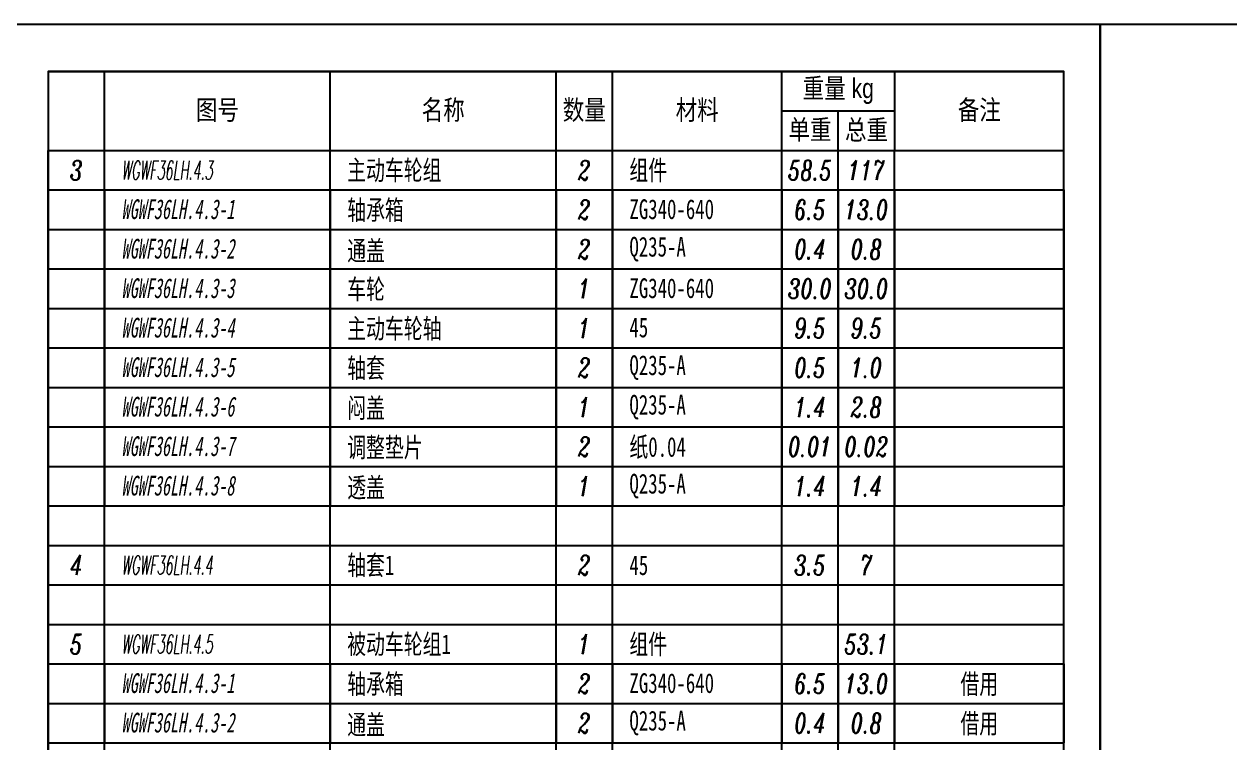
# Model space of a CAD drawing. Header units: millimetres. Extents: x 1029685 to 2160558, y -612394 to -232818.
# Drawn here: x 1033003 to 1035994, y -234601 to -232818 of the extents above; entities that cross this region are included whole.
import ezdxf
from ezdxf.enums import TextEntityAlignment as Align

# ---------------------------------------------------------------- set-up
doc = ezdxf.new("R2010")
doc.units = ezdxf.units.MM
doc.header["$LTSCALE"] = 5
doc.layers.add('$TD_AUDIT_GENERATED_(71C18)', color=4, linetype='Continuous')
doc.layers.add('$TD_AUDIT_GENERATED_(71C19)', color=3, linetype='Continuous')
doc.styles.add('$TD_AUDIT_GENERATED_(71C1D)', font='italic.shx', dxfattribs={"width": 0.7})
doc.styles.add('$TD_AUDIT_GENERATED_(71C1E)', font='', dxfattribs={"width": 0.7, "oblique": 10})
doc.styles.add('CHINESE-3', font='', dxfattribs={"width": 0.8})
doc.styles.get('$TD_AUDIT_GENERATED_(71C1E)').set_extended_font_data('SimSun')
doc.styles.get('CHINESE-3').set_extended_font_data('SimSun')

# ---------------------------------------------------------------- blocks, each defined once
blk = doc.blocks.new('44')
at = {"layer": '$TD_AUDIT_GENERATED_(71C18)'}
for p, q in [((658445.7, -179696.7), (662045.7, -179696.7)), ((658445.7, -179696.7), (658445.7, -179976.7)), ((658645.7, -179976.7), (658645.7, -179696.7)), ((659445.7, -179976.7), (659445.7, -179696.7)), ((660245.7, -179976.7), (660245.7, -179696.7)), ((660445.7, -179976.7), (660445.7, -179696.7)), ((661045.7, -179976.7), (661045.7, -179696.7)), ((661445.7, -179976.7), (661445.7, -179696.7)), ((661045.7, -179836.7), (661445.7, -179836.7)), ((661245.7, -179976.7), (661245.7, -179836.7)), ((658445.7, -179976.7), (662045.7, -179976.7))]:
    blk.add_line(p, q, dxfattribs=at)
at = {"layer": '$TD_AUDIT_GENERATED_(71C18)', "char_height": 70, "width": 800, "attachment_point": 5, "style": 'CHINESE-3'}
for s, insert in [('{\\fￋￎￌﾣﾤ|b0|i0|c134|p2;\\M+5D6D8\\M+5C1BF kg}', (661245.7, -179766.7)), ('{\\fￋￎￌﾣﾤ|b0|i0|c134|p2;\\M+5CDBC\\M+5BAC5}', (659045.7, -179836.7)), ('{\\fￋￎￌﾣﾤ|b0|i0|c134|p2;\\M+5C3FB\\M+5B3C6}', (659845.7, -179836.7)), ('{\\fￋￎￌﾣﾤ|b0|i0|c134|p2;\\M+5CAFD\\M+5C1BF}', (660345.7, -179836.7)), ('{\\fￋￎￌﾣﾤ|b0|i0|c134|p2;\\M+5B2C4\\M+5C1CF}', (660745.7, -179836.7)), ('{\\fￋￎￌﾣﾤ|b0|i0|c134|p2;\\M+5B1B8\\M+5D7A2}', (661745.7, -179836.7)), ('{\\fￋￎￌﾣﾤ|b0|i0|c134|p2;\\M+5B5A5\\M+5D6D8}', (661145.7, -179906.7)), ('{\\fￋￎￌﾣﾤ|b0|i0|c134|p2;\\M+5D7DC\\M+5D6D8}', (661345.7, -179906.7))]:
    blk.add_mtext(s, dxfattribs=dict(at, insert=insert))
blk = doc.blocks.new('$TD_AUDIT_GENERATED_(78FD5)')
for p, q in [((0, 7), (180, 7)), ((0, 0), (0, 7)), ((10, 0), (10, 7)), ((50, 0), (50, 7)), ((90, 0), (90, 7)), ((100, 0), (100, 7)), ((130, 0), (130, 7)), ((140, 0), (140, 7)), ((150, 0), (150, 7)), ((180, 0), (180, 7)), ((0, 0), (180, 0))]:
    blk.add_line(p, q)
at = {"width": 0.7, "flags": 8}
for tag, style, p in [('1', '$TD_AUDIT_GENERATED_(71C1D)', (5, 3.5)), ('4', '$TD_AUDIT_GENERATED_(71C1D)', (95, 3.5)), ('6', '$TD_AUDIT_GENERATED_(71C1D)', (135, 3.5)), ('7', '$TD_AUDIT_GENERATED_(71C1D)', (145, 3.5)), ('8', '$TD_AUDIT_GENERATED_(71C1E)', (165, 3.5))]:
    blk.add_attdef(tag, text='', height=3.5, dxfattribs=dict(at, style=style)).set_placement(p, align=Align.MIDDLE_CENTER)
at = {"color": 141, "flags": 8}
for tag, style, width, p in [('2', '$TD_AUDIT_GENERATED_(71C1D)', 0.6, (13, 3.5)), ('3', '$TD_AUDIT_GENERATED_(71C1E)', 0.7, (53, 3.5)), ('5', '$TD_AUDIT_GENERATED_(71C1D)', 0.7, (103, 3.5))]:
    blk.add_attdef(tag, text='', height=3.5, dxfattribs=dict(at, style=style, width=width)).set_placement(p, align=Align.MIDDLE_LEFT)

msp = doc.modelspace()

# ---------------------------------------------------------------- linework, layer by layer
at = {"layer": '$TD_AUDIT_GENERATED_(71C18)'}
msp.add_line((1033062.7, -233131.4), (1035582.7, -233131.4), dxfattribs=at)
for points in [[(1035672.6, -237051.4), (1032678.9, -237051.4), (1032678.9, -232817.8), (1035672.6, -232817.8)], [(1038666.4, -237051.4), (1035672.6, -237051.4), (1035672.6, -232817.8), (1038666.4, -232817.8)], [(1033062.7, -236953.4), (1035582.7, -236953.4), (1035582.7, -232935.4), (1033062.7, -232935.4), (1033062.7, -236953.4)]]:
    msp.add_lwpolyline(points, close=True, dxfattribs=at)

# ---------------------------------------------------------------- block references
for name, p, xscale, yscale, zscale in [('44', (572150.8, -107147.7), 0.7000000000698492, 0.7000000000698492, 0.7000000000698492), ('$TD_AUDIT_GENERATED_(78FD5)', (1033062.7, -233229.4), 14, 14, 14), ('$TD_AUDIT_GENERATED_(78FD5)', (1033062.7, -233327.4), 14, 14, 14), ('$TD_AUDIT_GENERATED_(78FD5)', (1033062.7, -233425.4), 14, 14, 14), ('$TD_AUDIT_GENERATED_(78FD5)', (1033062.7, -233523.4), 14, 14, 14), ('$TD_AUDIT_GENERATED_(78FD5)', (1033062.7, -233621.4), 14, 14, 14), ('$TD_AUDIT_GENERATED_(78FD5)', (1033062.7, -233719.4), 14, 14, 14), ('$TD_AUDIT_GENERATED_(78FD5)', (1033062.7, -233817.4), 14, 14, 14), ('$TD_AUDIT_GENERATED_(78FD5)', (1033062.7, -233915.4), 14, 14, 14), ('$TD_AUDIT_GENERATED_(78FD5)', (1033062.7, -234013.4), 14, 14, 14), ('$TD_AUDIT_GENERATED_(78FD5)', (1033062.7, -234111.4), 14, 14, 14), ('$TD_AUDIT_GENERATED_(78FD5)', (1033062.7, -234209.4), 14, 14, 14), ('$TD_AUDIT_GENERATED_(78FD5)', (1033062.7, -234307.4), 14, 14, 14), ('$TD_AUDIT_GENERATED_(78FD5)', (1033062.7, -234405.4), 14, 14, 14), ('$TD_AUDIT_GENERATED_(78FD5)', (1033062.7, -234503.4), 14, 14, 14), ('$TD_AUDIT_GENERATED_(78FD5)', (1033062.7, -234601.4), 14, 14, 14), ('$TD_AUDIT_GENERATED_(78FD5)', (1033062.7, -234699.4), 14, 14, 14)]:
    msp.add_blockref(name, p, dxfattribs=dict(at, xscale=xscale, yscale=yscale, zscale=zscale))
ref = msp.add_blockref('$TD_AUDIT_GENERATED_(78FD5)', (1033062.7, -233229.4), dxfattribs=dict(at, xscale=14.00000000000001, yscale=14.00000000000001, zscale=14.00000000000001))
ref.add_attrib('1', '3', dxfattribs={"layer": '0', "height": 49, "style": '$TD_AUDIT_GENERATED_(71C1D)', "width": 0.7, "flags": 8}).set_placement((1033132.7, -233180.4), align=Align.MIDDLE_CENTER)
ref.add_attrib('2', 'WGWF36LH.4.3', dxfattribs={"layer": '0', "color": 141, "height": 46.667, "style": '$TD_AUDIT_GENERATED_(71C1D)', "width": 0.5, "flags": 8}).set_placement((1033244.7, -233180.4), align=Align.MIDDLE_LEFT)
ref.add_attrib('3', '主动车轮组', dxfattribs={"layer": '0', "color": 141, "height": 49, "style": '$TD_AUDIT_GENERATED_(71C1E)', "width": 0.7, "flags": 8}).set_placement((1033804.7, -233180.4), align=Align.MIDDLE_LEFT)
ref.add_attrib('4', '2', dxfattribs={"layer": '0', "height": 49, "style": '$TD_AUDIT_GENERATED_(71C1D)', "width": 0.7, "flags": 8}).set_placement((1034392.7, -233180.4), align=Align.MIDDLE_CENTER)
ref.add_attrib('5', '组件', dxfattribs={"layer": '0', "color": 141, "height": 49, "style": '$TD_AUDIT_GENERATED_(71C1E)', "width": 0.7, "flags": 8}).set_placement((1034504.7, -233180.4), align=Align.MIDDLE_LEFT)
ref.add_attrib('6', '58.5', dxfattribs={"layer": '0', "height": 49, "style": '$TD_AUDIT_GENERATED_(71C1D)', "width": 0.7, "flags": 8}).set_placement((1034952.7, -233180.4), align=Align.MIDDLE_CENTER)
ref.add_attrib('7', '117', dxfattribs={"layer": '0', "height": 49, "style": '$TD_AUDIT_GENERATED_(71C1D)', "width": 0.7, "flags": 8}).set_placement((1035092.7, -233180.4), align=Align.MIDDLE_CENTER)
ref = msp.add_blockref('$TD_AUDIT_GENERATED_(78FD5)', (1033062.7, -234209.4), dxfattribs=dict(at, xscale=14.00000000000001, yscale=14.00000000000001, zscale=14.00000000000001))
ref.add_attrib('1', '4', dxfattribs={"layer": '0', "height": 49, "style": '$TD_AUDIT_GENERATED_(71C1D)', "width": 0.7, "flags": 8}).set_placement((1033132.7, -234160.4), align=Align.MIDDLE_CENTER)
ref.add_attrib('2', 'WGWF36LH.4.4', dxfattribs={"layer": '0', "color": 141, "height": 46.667, "style": '$TD_AUDIT_GENERATED_(71C1D)', "width": 0.5, "flags": 8}).set_placement((1033244.7, -234160.4), align=Align.MIDDLE_LEFT)
ref.add_attrib('3', '轴套1', dxfattribs={"layer": '0', "color": 141, "height": 49, "style": '$TD_AUDIT_GENERATED_(71C1E)', "width": 0.7, "flags": 8}).set_placement((1033804.7, -234160.4), align=Align.MIDDLE_LEFT)
ref.add_attrib('4', '2', dxfattribs={"layer": '0', "height": 49, "style": '$TD_AUDIT_GENERATED_(71C1D)', "width": 0.7, "flags": 8}).set_placement((1034392.7, -234160.4), align=Align.MIDDLE_CENTER)
ref.add_attrib('5', '45', dxfattribs={"layer": '0', "color": 141, "height": 49, "style": '$TD_AUDIT_GENERATED_(71C1E)', "width": 0.7, "flags": 8}).set_placement((1034504.7, -234160.4), align=Align.MIDDLE_LEFT)
ref.add_attrib('6', '3.5', dxfattribs={"layer": '0', "height": 49, "style": '$TD_AUDIT_GENERATED_(71C1D)', "width": 0.7, "flags": 8}).set_placement((1034952.7, -234160.4), align=Align.MIDDLE_CENTER)
ref.add_attrib('7', '7', dxfattribs={"layer": '0', "height": 49, "style": '$TD_AUDIT_GENERATED_(71C1D)', "width": 0.7, "flags": 8}).set_placement((1035092.7, -234160.4), align=Align.MIDDLE_CENTER)
ref = msp.add_blockref('$TD_AUDIT_GENERATED_(78FD5)', (1033062.7, -234405.4), dxfattribs=dict(at, xscale=14.00000000000001, yscale=14.00000000000001, zscale=14.00000000000001))
ref.add_attrib('1', '5', dxfattribs={"layer": '0', "height": 49, "style": '$TD_AUDIT_GENERATED_(71C1D)', "width": 0.7, "flags": 8}).set_placement((1033132.7, -234356.4), align=Align.MIDDLE_CENTER)
ref.add_attrib('2', 'WGWF36LH.4.5', dxfattribs={"layer": '0', "color": 141, "height": 46.667, "style": '$TD_AUDIT_GENERATED_(71C1D)', "width": 0.5, "flags": 8}).set_placement((1033244.7, -234356.4), align=Align.MIDDLE_LEFT)
ref.add_attrib('3', '被动车轮组1', dxfattribs={"layer": '0', "color": 141, "height": 49, "style": '$TD_AUDIT_GENERATED_(71C1E)', "width": 0.7, "flags": 8}).set_placement((1033804.7, -234356.4), align=Align.MIDDLE_LEFT)
ref.add_attrib('4', '1', dxfattribs={"layer": '0', "height": 49, "style": '$TD_AUDIT_GENERATED_(71C1D)', "width": 0.7, "flags": 8}).set_placement((1034392.7, -234356.4), align=Align.MIDDLE_CENTER)
ref.add_attrib('5', '组件', dxfattribs={"layer": '0', "color": 141, "height": 49, "style": '$TD_AUDIT_GENERATED_(71C1E)', "width": 0.7, "flags": 8}).set_placement((1034504.7, -234356.4), align=Align.MIDDLE_LEFT)
ref.add_attrib('7', '53.1', dxfattribs={"layer": '0', "height": 49, "style": '$TD_AUDIT_GENERATED_(71C1D)', "width": 0.7, "flags": 8}).set_placement((1035092.7, -234356.4), align=Align.MIDDLE_CENTER)
at = {"layer": '$TD_AUDIT_GENERATED_(71C19)'}
ref = msp.add_blockref('$TD_AUDIT_GENERATED_(78FD5)', (1033062.7, -233229.4), dxfattribs=dict(at, xscale=-14, yscale=14, zscale=14, rotation=180))
ref.add_attrib('2', 'WGWF36LH.4.3-1', dxfattribs={"layer": '0', "color": 141, "height": 49, "style": '$TD_AUDIT_GENERATED_(71C1E)', "oblique": 10, "width": 0.6, "flags": 8}).set_placement((1033244.7, -233277.1), align=Align.MIDDLE_LEFT)
ref.add_attrib('3', '轴承箱', dxfattribs={"layer": '0', "color": 141, "height": 49, "style": '$TD_AUDIT_GENERATED_(71C1E)', "width": 0.7, "flags": 8}).set_placement((1033804.7, -233279.3), align=Align.MIDDLE_LEFT)
ref.add_attrib('4', '2', dxfattribs={"layer": '0', "height": 49, "style": '$TD_AUDIT_GENERATED_(71C1D)', "width": 0.7, "flags": 8}).set_placement((1034392.7, -233278.4), align=Align.MIDDLE_CENTER)
ref.add_attrib('5', 'ZG340-640', dxfattribs={"layer": '0', "color": 141, "height": 49, "style": '$TD_AUDIT_GENERATED_(71C1E)', "width": 0.7, "flags": 8}).set_placement((1034504.7, -233277.1), align=Align.MIDDLE_LEFT)
ref.add_attrib('6', '6.5', dxfattribs={"layer": '0', "height": 49, "style": '$TD_AUDIT_GENERATED_(71C1D)', "width": 0.7, "flags": 8}).set_placement((1034952.7, -233278.4), align=Align.MIDDLE_CENTER)
ref.add_attrib('7', '13.0', dxfattribs={"layer": '0', "height": 49, "style": '$TD_AUDIT_GENERATED_(71C1D)', "width": 0.7, "flags": 8}).set_placement((1035092.7, -233278.4), align=Align.MIDDLE_CENTER)
ref = msp.add_blockref('$TD_AUDIT_GENERATED_(78FD5)', (1033062.7, -233327.4), dxfattribs=dict(at, xscale=-14, yscale=14, zscale=14, rotation=180))
ref.add_attrib('2', 'WGWF36LH.4.3-2', dxfattribs={"layer": '0', "color": 141, "height": 49, "style": '$TD_AUDIT_GENERATED_(71C1E)', "oblique": 10, "width": 0.6, "flags": 8}).set_placement((1033244.7, -233375.1), align=Align.MIDDLE_LEFT)
ref.add_attrib('3', '通盖', dxfattribs={"layer": '0', "color": 141, "height": 49, "style": '$TD_AUDIT_GENERATED_(71C1E)', "width": 0.7, "flags": 8}).set_placement((1033804.7, -233380.2), align=Align.MIDDLE_LEFT)
ref.add_attrib('4', '2', dxfattribs={"layer": '0', "height": 49, "style": '$TD_AUDIT_GENERATED_(71C1D)', "width": 0.7, "flags": 8}).set_placement((1034392.7, -233376.4), align=Align.MIDDLE_CENTER)
ref.add_attrib('5', 'Q235-A', dxfattribs={"layer": '0', "color": 141, "height": 49, "style": '$TD_AUDIT_GENERATED_(71C1E)', "width": 0.7, "flags": 8}).set_placement((1034504.7, -233370.2), align=Align.MIDDLE_LEFT)
ref.add_attrib('6', '0.4', dxfattribs={"layer": '0', "height": 49, "style": '$TD_AUDIT_GENERATED_(71C1D)', "width": 0.7, "flags": 8}).set_placement((1034952.7, -233376.4), align=Align.MIDDLE_CENTER)
ref.add_attrib('7', '0.8', dxfattribs={"layer": '0', "height": 49, "style": '$TD_AUDIT_GENERATED_(71C1D)', "width": 0.7, "flags": 8}).set_placement((1035092.7, -233376.4), align=Align.MIDDLE_CENTER)
ref = msp.add_blockref('$TD_AUDIT_GENERATED_(78FD5)', (1033062.7, -233425.4), dxfattribs=dict(at, xscale=-14, yscale=14, zscale=14, rotation=180))
ref.add_attrib('2', 'WGWF36LH.4.3-3', dxfattribs={"layer": '0', "color": 141, "height": 49, "style": '$TD_AUDIT_GENERATED_(71C1E)', "oblique": 10, "width": 0.6, "flags": 8}).set_placement((1033244.7, -233473.1), align=Align.MIDDLE_LEFT)
ref.add_attrib('3', '车轮', dxfattribs={"layer": '0', "color": 141, "height": 49, "style": '$TD_AUDIT_GENERATED_(71C1E)', "width": 0.7, "flags": 8}).set_placement((1033804.7, -233475.5), align=Align.MIDDLE_LEFT)
ref.add_attrib('4', '1', dxfattribs={"layer": '0', "height": 49, "style": '$TD_AUDIT_GENERATED_(71C1D)', "width": 0.7, "flags": 8}).set_placement((1034392.7, -233474.4), align=Align.MIDDLE_CENTER)
ref.add_attrib('5', 'ZG340-640', dxfattribs={"layer": '0', "color": 141, "height": 49, "style": '$TD_AUDIT_GENERATED_(71C1E)', "width": 0.7, "flags": 8}).set_placement((1034504.7, -233473.1), align=Align.MIDDLE_LEFT)
ref.add_attrib('6', '30.0', dxfattribs={"layer": '0', "height": 49, "style": '$TD_AUDIT_GENERATED_(71C1D)', "width": 0.7, "flags": 8}).set_placement((1034952.7, -233474.4), align=Align.MIDDLE_CENTER)
ref.add_attrib('7', '30.0', dxfattribs={"layer": '0', "height": 49, "style": '$TD_AUDIT_GENERATED_(71C1D)', "width": 0.7, "flags": 8}).set_placement((1035092.7, -233474.4), align=Align.MIDDLE_CENTER)
ref = msp.add_blockref('$TD_AUDIT_GENERATED_(78FD5)', (1033062.7, -233523.4), dxfattribs=dict(at, xscale=-14, yscale=14, zscale=14, rotation=180))
ref.add_attrib('2', 'WGWF36LH.4.3-4', dxfattribs={"layer": '0', "color": 141, "height": 49, "style": '$TD_AUDIT_GENERATED_(71C1E)', "oblique": 10, "width": 0.6, "flags": 8}).set_placement((1033244.7, -233571.1), align=Align.MIDDLE_LEFT)
ref.add_attrib('3', '主动车轮轴', dxfattribs={"layer": '0', "color": 141, "height": 49, "style": '$TD_AUDIT_GENERATED_(71C1E)', "width": 0.7, "flags": 8}).set_placement((1033804.7, -233573.3), align=Align.MIDDLE_LEFT)
ref.add_attrib('4', '1', dxfattribs={"layer": '0', "height": 49, "style": '$TD_AUDIT_GENERATED_(71C1D)', "width": 0.7, "flags": 8}).set_placement((1034392.7, -233572.4), align=Align.MIDDLE_CENTER)
ref.add_attrib('5', '45', dxfattribs={"layer": '0', "color": 141, "height": 49, "style": '$TD_AUDIT_GENERATED_(71C1E)', "width": 0.7, "flags": 8}).set_placement((1034504.7, -233570.5), align=Align.MIDDLE_LEFT)
ref.add_attrib('6', '9.5', dxfattribs={"layer": '0', "height": 49, "style": '$TD_AUDIT_GENERATED_(71C1D)', "width": 0.7, "flags": 8}).set_placement((1034952.7, -233572.4), align=Align.MIDDLE_CENTER)
ref.add_attrib('7', '9.5', dxfattribs={"layer": '0', "height": 49, "style": '$TD_AUDIT_GENERATED_(71C1D)', "width": 0.7, "flags": 8}).set_placement((1035092.7, -233572.4), align=Align.MIDDLE_CENTER)
ref = msp.add_blockref('$TD_AUDIT_GENERATED_(78FD5)', (1033062.7, -233621.4), dxfattribs=dict(at, xscale=-14, yscale=14, zscale=14, rotation=180))
ref.add_attrib('2', 'WGWF36LH.4.3-5', dxfattribs={"layer": '0', "color": 141, "height": 49, "style": '$TD_AUDIT_GENERATED_(71C1E)', "oblique": 10, "width": 0.6, "flags": 8}).set_placement((1033244.7, -233669.1), align=Align.MIDDLE_LEFT)
ref.add_attrib('3', '轴套', dxfattribs={"layer": '0', "color": 141, "height": 49, "style": '$TD_AUDIT_GENERATED_(71C1E)', "width": 0.7, "flags": 8}).set_placement((1033804.7, -233671.3), align=Align.MIDDLE_LEFT)
ref.add_attrib('4', '2', dxfattribs={"layer": '0', "height": 49, "style": '$TD_AUDIT_GENERATED_(71C1D)', "width": 0.7, "flags": 8}).set_placement((1034392.7, -233670.4), align=Align.MIDDLE_CENTER)
ref.add_attrib('5', 'Q235-A', dxfattribs={"layer": '0', "color": 141, "height": 49, "style": '$TD_AUDIT_GENERATED_(71C1E)', "width": 0.7, "flags": 8}).set_placement((1034504.7, -233664.2), align=Align.MIDDLE_LEFT)
ref.add_attrib('6', '0.5', dxfattribs={"layer": '0', "height": 49, "style": '$TD_AUDIT_GENERATED_(71C1D)', "width": 0.7, "flags": 8}).set_placement((1034952.7, -233670.4), align=Align.MIDDLE_CENTER)
ref.add_attrib('7', '1.0', dxfattribs={"layer": '0', "height": 49, "style": '$TD_AUDIT_GENERATED_(71C1D)', "width": 0.7, "flags": 8}).set_placement((1035092.7, -233670.4), align=Align.MIDDLE_CENTER)
ref = msp.add_blockref('$TD_AUDIT_GENERATED_(78FD5)', (1033062.7, -233719.4), dxfattribs=dict(at, xscale=-14, yscale=14, zscale=14, rotation=180))
ref.add_attrib('2', 'WGWF36LH.4.3-6', dxfattribs={"layer": '0', "color": 141, "height": 49, "style": '$TD_AUDIT_GENERATED_(71C1E)', "oblique": 10, "width": 0.6, "flags": 8}).set_placement((1033244.7, -233767.1), align=Align.MIDDLE_LEFT)
ref.add_attrib('3', '闷盖', dxfattribs={"layer": '0', "color": 141, "height": 49, "style": '$TD_AUDIT_GENERATED_(71C1E)', "width": 0.7, "flags": 8}).set_placement((1033804.7, -233770.6), align=Align.MIDDLE_LEFT)
ref.add_attrib('4', '1', dxfattribs={"layer": '0', "height": 49, "style": '$TD_AUDIT_GENERATED_(71C1D)', "width": 0.7, "flags": 8}).set_placement((1034392.7, -233768.4), align=Align.MIDDLE_CENTER)
ref.add_attrib('5', 'Q235-A', dxfattribs={"layer": '0', "color": 141, "height": 49, "style": '$TD_AUDIT_GENERATED_(71C1E)', "width": 0.7, "flags": 8}).set_placement((1034504.7, -233762.2), align=Align.MIDDLE_LEFT)
ref.add_attrib('6', '1.4', dxfattribs={"layer": '0', "height": 49, "style": '$TD_AUDIT_GENERATED_(71C1D)', "width": 0.7, "flags": 8}).set_placement((1034952.7, -233768.4), align=Align.MIDDLE_CENTER)
ref.add_attrib('7', '2.8', dxfattribs={"layer": '0', "height": 49, "style": '$TD_AUDIT_GENERATED_(71C1D)', "width": 0.7, "flags": 8}).set_placement((1035092.7, -233768.4), align=Align.MIDDLE_CENTER)
ref = msp.add_blockref('$TD_AUDIT_GENERATED_(78FD5)', (1033062.7, -233817.4), dxfattribs=dict(at, xscale=-14, yscale=14, zscale=14, rotation=180))
ref.add_attrib('2', 'WGWF36LH.4.3-7', dxfattribs={"layer": '0', "color": 141, "height": 49, "style": '$TD_AUDIT_GENERATED_(71C1E)', "oblique": 10, "width": 0.6, "flags": 8}).set_placement((1033244.7, -233865.1), align=Align.MIDDLE_LEFT)
ref.add_attrib('3', '调整垫片', dxfattribs={"layer": '0', "color": 141, "height": 49, "style": '$TD_AUDIT_GENERATED_(71C1E)', "width": 0.7, "flags": 8}).set_placement((1033804.7, -233868.1), align=Align.MIDDLE_LEFT)
ref.add_attrib('4', '2', dxfattribs={"layer": '0', "height": 49, "style": '$TD_AUDIT_GENERATED_(71C1D)', "width": 0.7, "flags": 8}).set_placement((1034392.7, -233866.4), align=Align.MIDDLE_CENTER)
ref.add_attrib('5', '纸0.04', dxfattribs={"layer": '0', "color": 141, "height": 49, "style": '$TD_AUDIT_GENERATED_(71C1E)', "width": 0.7, "flags": 8}).set_placement((1034504.7, -233867), align=Align.MIDDLE_LEFT)
ref.add_attrib('6', '0.01', dxfattribs={"layer": '0', "height": 49, "style": '$TD_AUDIT_GENERATED_(71C1D)', "width": 0.7, "flags": 8}).set_placement((1034952.7, -233866.4), align=Align.MIDDLE_CENTER)
ref.add_attrib('7', '0.02', dxfattribs={"layer": '0', "height": 49, "style": '$TD_AUDIT_GENERATED_(71C1D)', "width": 0.7, "flags": 8}).set_placement((1035092.7, -233866.4), align=Align.MIDDLE_CENTER)
ref = msp.add_blockref('$TD_AUDIT_GENERATED_(78FD5)', (1033062.7, -233915.4), dxfattribs=dict(at, xscale=-14, yscale=14, zscale=14, rotation=180))
ref.add_attrib('2', 'WGWF36LH.4.3-8', dxfattribs={"layer": '0', "color": 141, "height": 49, "style": '$TD_AUDIT_GENERATED_(71C1E)', "oblique": 10, "width": 0.6, "flags": 8}).set_placement((1033244.7, -233963.1), align=Align.MIDDLE_LEFT)
ref.add_attrib('3', '透盖', dxfattribs={"layer": '0', "color": 141, "height": 49, "style": '$TD_AUDIT_GENERATED_(71C1E)', "width": 0.7, "flags": 8}).set_placement((1033804.7, -233967.7), align=Align.MIDDLE_LEFT)
ref.add_attrib('4', '1', dxfattribs={"layer": '0', "height": 49, "style": '$TD_AUDIT_GENERATED_(71C1D)', "width": 0.7, "flags": 8}).set_placement((1034392.7, -233964.4), align=Align.MIDDLE_CENTER)
ref.add_attrib('5', 'Q235-A', dxfattribs={"layer": '0', "color": 141, "height": 49, "style": '$TD_AUDIT_GENERATED_(71C1E)', "width": 0.7, "flags": 8}).set_placement((1034504.7, -233958.2), align=Align.MIDDLE_LEFT)
ref.add_attrib('6', '1.4', dxfattribs={"layer": '0', "height": 49, "style": '$TD_AUDIT_GENERATED_(71C1D)', "width": 0.7, "flags": 8}).set_placement((1034952.7, -233964.4), align=Align.MIDDLE_CENTER)
ref.add_attrib('7', '1.4', dxfattribs={"layer": '0', "height": 49, "style": '$TD_AUDIT_GENERATED_(71C1D)', "width": 0.7, "flags": 8}).set_placement((1035092.7, -233964.4), align=Align.MIDDLE_CENTER)
ref = msp.add_blockref('$TD_AUDIT_GENERATED_(78FD5)', (1033062.7, -234405.4), dxfattribs=dict(at, xscale=-14, yscale=14, zscale=14, rotation=180))
ref.add_attrib('2', 'WGWF36LH.4.3-1', dxfattribs={"layer": '0', "color": 141, "height": 49, "rotation": 360, "style": '$TD_AUDIT_GENERATED_(71C1E)', "oblique": 10, "width": 0.6, "flags": 8}).set_placement((1033244.7, -234453.1), align=Align.MIDDLE_LEFT)
ref.add_attrib('3', '轴承箱', dxfattribs={"layer": '0', "color": 141, "height": 49, "rotation": 360, "style": '$TD_AUDIT_GENERATED_(71C1E)', "width": 0.7, "flags": 8}).set_placement((1033804.7, -234455.3), align=Align.MIDDLE_LEFT)
ref.add_attrib('4', '2', dxfattribs={"layer": '0', "height": 49, "rotation": 360, "style": '$TD_AUDIT_GENERATED_(71C1D)', "width": 0.7, "flags": 8}).set_placement((1034392.7, -234454.4), align=Align.MIDDLE_CENTER)
ref.add_attrib('5', 'ZG340-640', dxfattribs={"layer": '0', "color": 141, "height": 49, "rotation": 360, "style": '$TD_AUDIT_GENERATED_(71C1E)', "width": 0.7, "flags": 8}).set_placement((1034504.7, -234453.1), align=Align.MIDDLE_LEFT)
ref.add_attrib('6', '6.5', dxfattribs={"layer": '0', "height": 49, "rotation": 360, "style": '$TD_AUDIT_GENERATED_(71C1D)', "width": 0.7, "flags": 8}).set_placement((1034952.7, -234454.4), align=Align.MIDDLE_CENTER)
ref.add_attrib('7', '13.0', dxfattribs={"layer": '0', "height": 49, "rotation": 360, "style": '$TD_AUDIT_GENERATED_(71C1D)', "width": 0.7, "flags": 8}).set_placement((1035092.7, -234454.4), align=Align.MIDDLE_CENTER)
ref.add_attrib('8', '借用', dxfattribs={"layer": '0', "height": 49, "rotation": 360, "style": '$TD_AUDIT_GENERATED_(71C1E)', "width": 0.7, "flags": 8}).set_placement((1035372.7, -234455.3), align=Align.MIDDLE_CENTER)
ref = msp.add_blockref('$TD_AUDIT_GENERATED_(78FD5)', (1033062.7, -234503.4), dxfattribs=dict(at, xscale=-14, yscale=14, zscale=14, rotation=180))
ref.add_attrib('2', 'WGWF36LH.4.3-2', dxfattribs={"layer": '0', "color": 141, "height": 49, "rotation": 360, "style": '$TD_AUDIT_GENERATED_(71C1E)', "oblique": 10, "width": 0.6, "flags": 8}).set_placement((1033244.7, -234551.1), align=Align.MIDDLE_LEFT)
ref.add_attrib('3', '通盖', dxfattribs={"layer": '0', "color": 141, "height": 49, "rotation": 360, "style": '$TD_AUDIT_GENERATED_(71C1E)', "width": 0.7, "flags": 8}).set_placement((1033804.7, -234556.2), align=Align.MIDDLE_LEFT)
ref.add_attrib('4', '2', dxfattribs={"layer": '0', "height": 49, "rotation": 360, "style": '$TD_AUDIT_GENERATED_(71C1D)', "width": 0.7, "flags": 8}).set_placement((1034392.7, -234552.4), align=Align.MIDDLE_CENTER)
ref.add_attrib('5', 'Q235-A', dxfattribs={"layer": '0', "color": 141, "height": 49, "rotation": 360, "style": '$TD_AUDIT_GENERATED_(71C1E)', "width": 0.7, "flags": 8}).set_placement((1034504.7, -234546.2), align=Align.MIDDLE_LEFT)
ref.add_attrib('6', '0.4', dxfattribs={"layer": '0', "height": 49, "rotation": 360, "style": '$TD_AUDIT_GENERATED_(71C1D)', "width": 0.7, "flags": 8}).set_placement((1034952.7, -234552.4), align=Align.MIDDLE_CENTER)
ref.add_attrib('7', '0.8', dxfattribs={"layer": '0', "height": 49, "rotation": 360, "style": '$TD_AUDIT_GENERATED_(71C1D)', "width": 0.7, "flags": 8}).set_placement((1035092.7, -234552.4), align=Align.MIDDLE_CENTER)
ref.add_attrib('8', '借用', dxfattribs={"layer": '0', "height": 49, "rotation": 360, "style": '$TD_AUDIT_GENERATED_(71C1E)', "width": 0.7, "flags": 8}).set_placement((1035372.7, -234553.3), align=Align.MIDDLE_CENTER)

doc.saveas('drawing.dxf')
